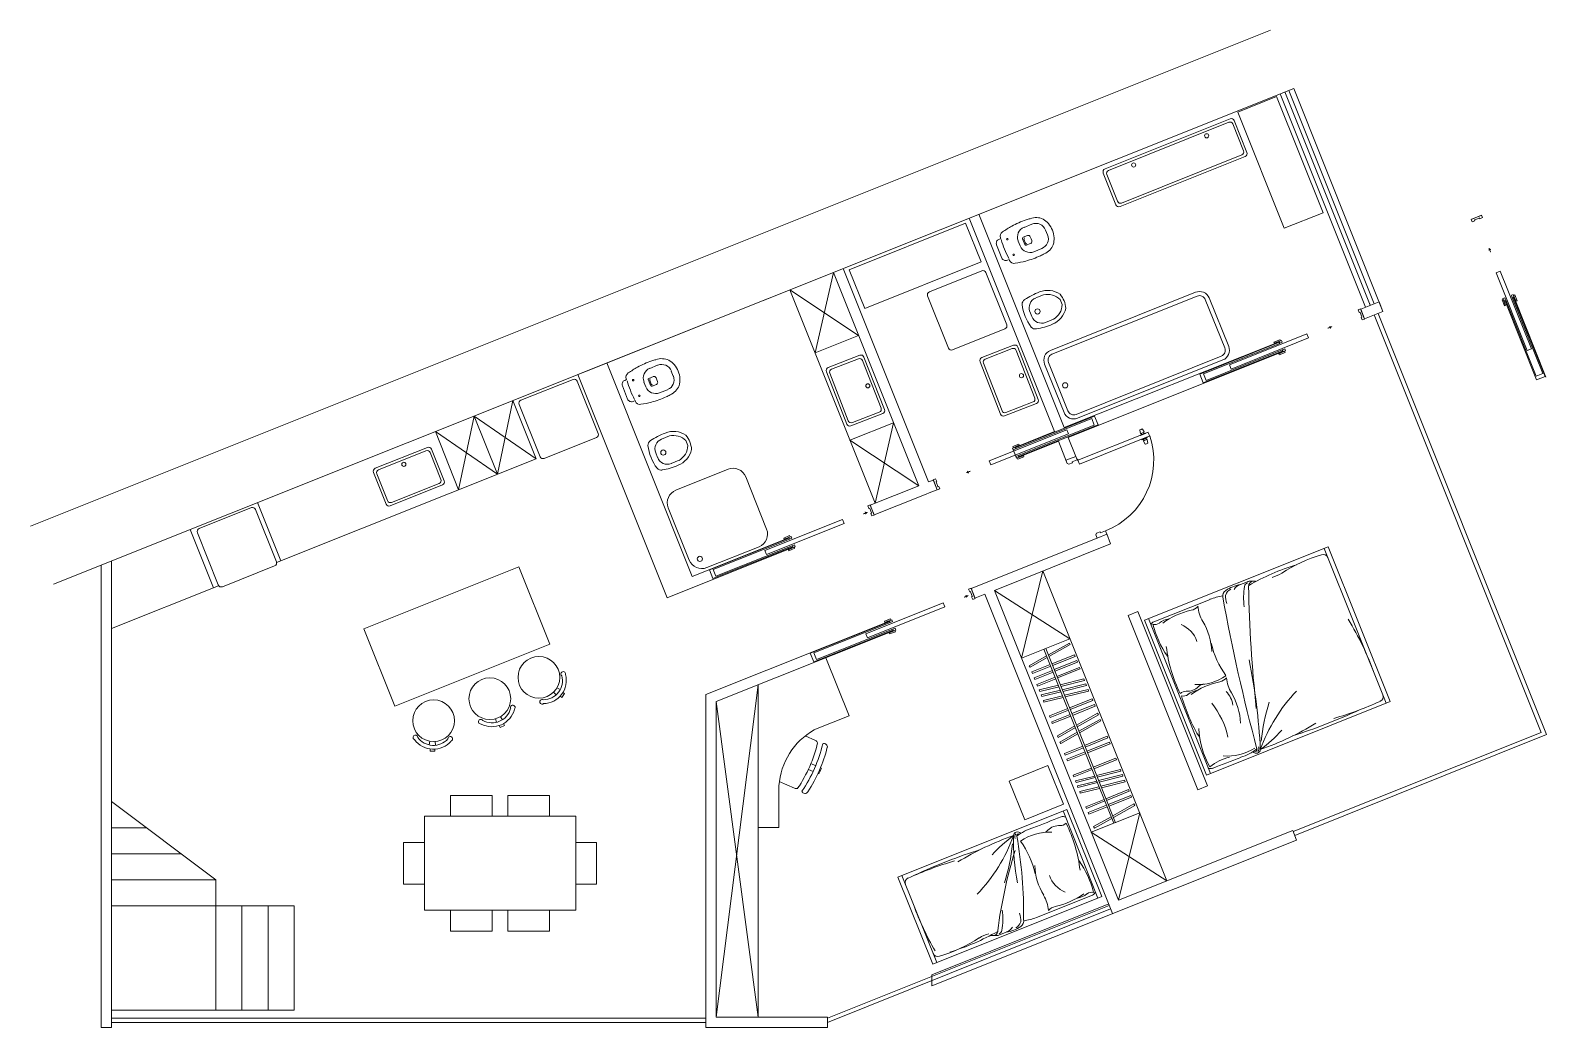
# Model space of a CAD drawing. Header units: millimetres. Extents: x -4829 to 17751, y -2575 to 15731.
# Drawn here: x -680 to 773, y 9243 to 10200 of the extents above; entities that cross this region are included whole.
import ezdxf

# ---------------------------------------------------------------- set-up
doc = ezdxf.new("R2010")
doc.units = ezdxf.units.MM
doc.layers.get('0').update_dxf_attribs({"lineweight": 20})

msp = doc.modelspace()

# ---------------------------------------------------------------- linework, layer by layer
for p, q in [((-680, 9724.2), (508.3, 10199.5)), ((-657.8, 9668.5), (530.6, 10143.8)), ((530.6, 10143.8), (616.1, 9930)), ((517.6, 10138.6), (599.4, 9934.1)), ((522.2, 10140.5), (604, 9935.9)), ((525.9, 10141.9), (607.8, 9937.4)), ((272.2, 10010.6), (279.8, 10013.6)), ((710.3, 10022.1), (701, 10018.4)), ((710.3, 10022.1), (701, 10018.4)), ((268.5, 9992.9), (266.6, 9997.5)), ((273.1, 9994.1), (270.8, 9999.7)), ((273.1, 9994.1), (270.8, 9999.7)), ((271.4, 10001.1), (275.6, 10002.7)), ((271.4, 10001.1), (275.6, 10002.7)), ((273.6, 9995.4), (272.1, 9999.2)), ((278.2, 10001.6), (279, 9999.7)), ((279.7, 9997.9), (279, 9999.7)), ((294.7, 10003.3), (292.9, 10008)), ((274.4, 9993.6), (278.6, 9995.3)), ((274.4, 9993.6), (278.6, 9995.3)), ((281.6, 9987.2), (289.1, 9990.2)), ((-155.4, 9869.4), (89.6, 9967.4)), ((71.9, 9890.3), (89.6, 9967.4)), ((89.6, 9967.4), (171.4, 9762.9)), ((89.6, 9967.4), (171.4, 9762.9)), ((47.8, 9950.7), (129.6, 9746.1)), ((47.8, 9950.7), (113.7, 9907)), ((283.5, 9942.9), (291, 9945.9)), ((308.7, 9936.7), (306.8, 9941.4)), ((594.8, 9932.2), (612.4, 9939.3)), ((612.4, 9939.3), (616.1, 9930)), ((742, 9943.3), (772.3, 9867.1)), ((279.7, 9925.1), (277.9, 9929.8)), ((598.5, 9922.9), (594.8, 9932.2)), ((594.8, 9932.2), (598.5, 9922.9)), ((598.5, 9922.9), (616.1, 9930)), ((603.5, 9937.4), (604, 9935.9)), ((607.8, 9926.6), (767.8, 9526.5)), ((611.5, 9928.1), (773, 9524.3)), ((292.8, 9919.5), (300.3, 9922.5)), ((71.9, 9890.3), (113.7, 9907)), ((310.6, 9818.6), (515.9, 9900.7)), ((314.4, 9809.3), (519.6, 9891.4)), ((-69.8, 9655.6), (-155.4, 9869.4)), ((-87.2, 9865.8), (-83, 9867.5)), ((-87.2, 9865.8), (-83, 9867.5)), ((-86.4, 9875.4), (-78.9, 9878.4)), ((-80.4, 9866.4), (-79.7, 9864.5)), ((-63.9, 9868.1), (-65.8, 9872.8)), ((-90.1, 9857.6), (-92, 9862.3)), ((-85.6, 9858.9), (-87.8, 9864.5)), ((-85.6, 9858.9), (-87.8, 9864.5)), ((-85, 9860.2), (-86.5, 9864)), ((-84.2, 9858.4), (-80, 9860)), ((-84.2, 9858.4), (-80, 9860)), ((-78.9, 9862.7), (-79.7, 9864.5)), ((-77, 9852), (-69.5, 9855)), ((-232.5, 9773.9), (-217.6, 9844.5)), ((-195.4, 9788.8), (-217.6, 9844.5)), ((-269.6, 9759.1), (-254.8, 9829.7)), ((-232.5, 9773.9), (-254.8, 9829.7)), ((-195.4, 9788.8), (-254.8, 9829.7)), ((105.4, 9806.5), (147.2, 9823.2)), ((129.5, 9746.1), (147.2, 9823.2)), ((-269.6, 9759.1), (-291.9, 9814.8)), ((-232.5, 9773.9), (-291.9, 9814.8)), ((-75.1, 9807.7), (-67.6, 9810.7)), ((264.3, 9800), (301.4, 9814.9)), ((391.2, 9814.4), (323.7, 9787.4)), ((392.7, 9810.7), (325.2, 9783.7)), ((383.1, 9816.3), (383.7, 9813.1)), ((384.3, 9816.9), (383.2, 9816.5)), ((388.5, 9813.4), (383.6, 9811.4)), ((383.6, 9811.4), (383.7, 9811)), ((383.7, 9811), (388.7, 9812.9)), ((384, 9813), (387.2, 9814.3)), ((384.3, 9816.9), (385.4, 9817.4)), ((384.8, 9812.8), (384.6, 9813.3)), ((385.2, 9807.2), (390.2, 9809.1)), ((390.3, 9808.7), (385.4, 9806.8)), ((385.6, 9817.3), (387.3, 9814.5)), ((386.7, 9813.6), (386.5, 9814)), ((388.7, 9812.9), (388.5, 9813.4)), ((388.5, 9813.4), (388.6, 9813.2)), ((390.2, 9809.1), (390.3, 9808.7)), ((390.3, 9808.7), (390.3, 9808.9)), ((391.2, 9813.8), (392.6, 9810.2)), ((-78.9, 9789.9), (-80.8, 9794.6)), ((-49.9, 9801.5), (-51.8, 9806.2)), ((105.4, 9806.5), (171.3, 9762.8)), ((261.2, 9798.8), (264.9, 9789.5)), ((385.4, 9806.8), (385.2, 9807.2)), ((388.3, 9802.9), (386.6, 9805.6)), ((386.7, 9805.9), (390, 9807.1)), ((387.2, 9806.6), (387.4, 9806.1)), ((389.6, 9803.2), (388.5, 9802.8)), ((389.2, 9807.3), (389.3, 9806.9)), ((389.6, 9803.2), (390.7, 9803.6)), ((390.8, 9803.8), (390.2, 9807)), ((-444, 9689.3), (-195.4, 9788.8)), ((-65.8, 9784.3), (-58.3, 9787.3)), ((312.4, 9787.3), (321.7, 9791)), ((313.6, 9784.3), (312.4, 9787.3)), ((315.2, 9783.6), (313.6, 9784.3)), ((318.6, 9785), (315.2, 9783.6)), ((323, 9787.7), (318.3, 9785.8)), ((318.3, 9785.8), (318.6, 9785)), ((321.7, 9791), (323, 9787.7)), ((323.7, 9787.4), (325.2, 9783.7)), ((189, 9759.1), (185.3, 9768.4)), ((185.3, 9768.4), (189, 9759.1)), ((-462.2, 9746.7), (-439.9, 9691)), ((128.7, 9735), (124.9, 9744.3)), ((124.9, 9744.3), (128.6, 9735)), ((-526.8, 9720.8), (-504.5, 9665.1)), ((46.1, 9712.7), (-45.7, 9676)), ((342.2, 9712.7), (221.5, 9664.4)), ((355.2, 9707.1), (243.8, 9662.6)), ((341.7, 9717.3), (341, 9715.7)), ((341, 9715.7), (342.2, 9712.7)), ((345.1, 9718.7), (341.7, 9717.3)), ((342.2, 9712.7), (351.5, 9716.4)), ((345.5, 9717.9), (345.1, 9718.7)), ((350.2, 9719.8), (345.5, 9717.9)), ((351.5, 9716.4), (350.2, 9719.7)), ((355.2, 9707.1), (351.4, 9716.7)), ((387.7, 9634), (563.6, 9704.3)), ((619.1, 9554.5), (559.8, 9702.8)), ((622.9, 9556), (563.6, 9704.3)), ((622.9, 9556), (563.6, 9704.3)), ((-612.2, 9288.4), (-612.2, 9686.7)), ((-602.2, 9243.4), (-602.2, 9690.7)), ((269.8, 9597.6), (290.2, 9681.2)), ((409, 9384.2), (290.2, 9681.2)), ((-602.2, 9626.1), (-499.6, 9667.1)), ((225.2, 9655.2), (221.5, 9664.4)), ((221.5, 9664.4), (225.2, 9655.2)), ((486.4, 9670.9), (477.9, 9667.5)), ((488, 9671.3), (494, 9671.4)), ((234.5, 9658.9), (225.2, 9655.2)), ((357, 9352.7), (234.5, 9658.9)), ((362.6, 9365.7), (243.8, 9662.6)), ((316.2, 9616.2), (243.8, 9662.6)), ((450.4, 9654), (396.7, 9632.5)), ((381.2, 9642.2), (371.9, 9638.4)), ((448, 9475.2), (381.2, 9642.2)), ((447, 9485.6), (387.7, 9634)), ((450.8, 9487.1), (391.5, 9635.5)), ((142.6, 9632.9), (-32.7, 9562.8)), ((146.3, 9623.6), (-22.7, 9556)), ((316.2, 9616.2), (269.8, 9597.6)), ((291.3, 9606.2), (335, 9497)), ((293, 9606.9), (336.7, 9497.7)), ((82.3, 9598), (104.6, 9542.3)), ((-176.1, 9562.6), (-178.6, 9565)), ((-172.3, 9567.5), (-175.4, 9569.2)), ((-172.4, 9561.1), (-170.8, 9560)), ((-170.8, 9560), (-168.2, 9563.7)), ((-169.7, 9564.8), (-168.2, 9563.7)), ((-32.7, 9562.8), (-32.7, 9243.4)), ((-22.7, 9253.4), (17.3, 9572)), ((17.3, 9572), (17.3, 9253.4)), ((-22.7, 9556), (-22.7, 9253.4)), ((-22.7, 9556), (17.3, 9253.4)), ((447, 9485.6), (622.9, 9556)), ((-233.3, 9536.1), (-234.2, 9539.5)), ((-230.8, 9533), (-229.9, 9531.2)), ((-229.9, 9531.2), (-225.8, 9533.2)), ((-227.6, 9538.5), (-229.4, 9541.5)), ((-226.6, 9534.9), (-225.8, 9533.2)), ((104.6, 9542.3), (70.9, 9528.8)), ((-297.8, 9514.5), (-297.2, 9517.9)), ((-291.7, 9514.1), (-292, 9517.6)), ((767.8, 9526.5), (530.1, 9431.4)), ((773, 9524.3), (531.6, 9427.7)), ((-296.9, 9510.6), (-297, 9508.6)), ((-297, 9508.6), (-292.4, 9508.5)), ((-292.4, 9510.4), (-292.4, 9508.5)), ((335, 9497), (358.1, 9439.3)), ((336.7, 9497.7), (359.8, 9439.9)), ((37.3, 9475.4), (37.3, 9435.4)), ((75.7, 9486.6), (74.8, 9487)), ((448, 9475.2), (438.7, 9471.5)), ((-602.2, 9460.1), (-502.2, 9385.1)), ((313.3, 9452.6), (151.4, 9387.8)), ((309.6, 9451.1), (343, 9367.5)), ((313.3, 9452.6), (346.7, 9369)), ((383, 9449.2), (336.6, 9430.7)), ((383, 9449.2), (362.6, 9365.7)), ((-568.9, 9435.1), (-602.2, 9435.1)), ((37.3, 9435.4), (17.3, 9435.4)), ((336.6, 9430.7), (409, 9384.2)), ((529.7, 9432.5), (362.6, 9365.7)), ((529.7, 9432.5), (533.4, 9423.2)), ((533.4, 9423.2), (183.7, 9283.4)), ((-535.5, 9410.1), (-602.2, 9410.1)), ((151.4, 9387.8), (184.8, 9304.2)), ((151.4, 9387.8), (184.8, 9304.2)), ((155.1, 9389.3), (188.6, 9305.7)), ((-502.2, 9385.1), (-602.2, 9385.1)), ((-502.2, 9385.1), (-502.2, 9360.1)), ((-502.2, 9360.1), (-602.2, 9360.1)), ((-502.2, 9260.1), (-502.2, 9360.1)), ((-502.2, 9360.1), (-427.2, 9360.1)), ((-477.2, 9260.1), (-477.2, 9360.1)), ((-452.2, 9260.1), (-452.2, 9360.1)), ((-427.2, 9260.1), (-427.2, 9360.1)), ((353.9, 9360.4), (83.7, 9252.4)), ((353.3, 9362), (183.7, 9294.1)), ((346.7, 9369), (184.8, 9304.2)), ((284, 9349), (337.8, 9370.5)), ((355.1, 9357.3), (83.7, 9248.4)), ((246.4, 9331.7), (240.5, 9331.6)), ((248, 9332.1), (256.6, 9335.5)), ((-612.2, 9288.4), (-612.2, 9243.4)), ((183.7, 9283.4), (183.7, 9294.1)), ((-602.2, 9260.1), (-502.2, 9260.1)), ((-502.2, 9260.1), (-427.2, 9260.1)), ((-602.2, 9243.4), (-612.2, 9243.4)), ((-602.2, 9252.4), (-32.7, 9252.4)), ((-602.2, 9248.4), (-32.7, 9248.4)), ((-32.7, 9243.4), (83.7, 9243.4)), ((-22.7, 9253.4), (83.7, 9253.4)), ((83.7, 9253.4), (83.7, 9243.4))]:
    msp.add_line(p, q)
for points in [[(477, 10121.1), (514.1, 10135.9), (558.7, 10024.5), (521.5, 10009.7), (477, 10121.1)], [(301.4, 9814.9), (219.5, 10019.4)], [(310.6, 9818.6), (228.8, 10023.1)], [(98.8, 9971.1), (180.7, 9766.5)], [(741.7, 9944), (742, 9943.3), (741.3, 9943), (771.5, 9867.6), (763.2, 9864.3), (733.1, 9939.7), (732.4, 9939.5), (732.1, 9940.2), (733.8, 9940.9), (763, 9867.9), (769.3, 9870.4), (740.1, 9943.4), (741.7, 9944)], [(520.4, 9891.5), (519.7, 9891.2), (519.4, 9891.9), (444, 9861.7), (440.7, 9869.9), (516.1, 9900.1), (515.8, 9900.8), (516.6, 9901.1), (517.2, 9899.4), (444.2, 9870.2), (446.8, 9863.9), (519.7, 9893.1), (520.4, 9891.5)], [(-45.7, 9676), (-127.5, 9880.6)], [(267.2, 9790.3), (268, 9790.6), (267.7, 9791.2), (343.1, 9821.4), (339.8, 9829.7), (264.4, 9799.5), (264.1, 9800.1), (263.4, 9799.8), (264, 9798.2), (337, 9827.4), (339.5, 9821.1), (266.6, 9791.9), (267.2, 9790.3)], [(321.7, 9791), (314.4, 9809.3)], [(305.1, 9805.6), (267.9, 9790.7)], [(313.6, 9784.3), (305.1, 9805.6)], [(185.3, 9768.4), (180.7, 9766.5)], [(171.4, 9762.9), (124.9, 9744.3)], [(175.1, 9753.6), (128.7, 9735)], [(184.4, 9757.3), (175.2, 9753.6)], [(189, 9759.1), (184.4, 9757.3)], [(50.5, 9703.7), (49.8, 9703.4), (49.5, 9704), (-25.9, 9673.9), (-29.2, 9682.2), (46.2, 9712.3), (46, 9712.9), (46.7, 9713.2), (47.4, 9711.6), (-25.6, 9682.5), (-23.1, 9676.2), (49.9, 9705.3), (50.5, 9703.7)], [(342.2, 9712.7), (341, 9715.7)], [(49.8, 9703.4), (-69.8, 9655.6)], [(438.7, 9471.5), (371.9, 9638.4)], [(147.1, 9623.8), (146.4, 9623.5), (146.1, 9624.2), (70.7, 9594.1), (67.4, 9602.3), (142.8, 9632.4), (142.5, 9633.1), (143.3, 9633.4), (143.9, 9631.7), (70.9, 9602.6), (73.4, 9596.3), (146.4, 9625.4), (147.1, 9623.8)], [(295.5, 9600.7), (315.7, 9612.1), (316.5, 9610.7), (296.1, 9599.2)], [(278, 9589), (277.2, 9590.4), (293.8, 9599.8)], [(294.5, 9598.3), (278, 9589)], [(297.2, 9591.5), (279.6, 9584.4)], [(299.5, 9590.6), (321.2, 9599.3), (320.6, 9600.9), (298.9, 9592.2)], [(301.1, 9586.6), (322.9, 9595.3), (323.5, 9593.7), (301.7, 9585)], [(279.6, 9584.4), (280.2, 9582.9), (297.8, 9589.9)], [(282.5, 9577.3), (281.8, 9578.8), (299.4, 9585.9)], [(300, 9584.3), (282.5, 9577.3)], [(285, 9570.9), (284.4, 9572.4), (302, 9579.5)], [(302.6, 9577.9), (285, 9570.9)], [(303.7, 9580.1), (325.4, 9588.8), (326.1, 9587.3), (304.3, 9578.6)], [(307.5, 9570.6), (330, 9576.3), (329.6, 9577.9), (306.9, 9572.2)], [(305.1, 9571.7), (286.8, 9567.1)], [(286.8, 9567.1), (287.2, 9565.5), (305.7, 9570.2)], [(307, 9566.9), (288.7, 9562.3)], [(288.7, 9562.3), (289.1, 9560.7), (307.6, 9565.4)], [(309.2, 9561.5), (290.9, 9556.9)], [(309.4, 9565.8), (331.9, 9571.5), (331.5, 9573.1), (308.8, 9567.4)], [(311.6, 9560.4), (334.1, 9566.1), (333.7, 9567.7), (311, 9562)], [(290.9, 9556.9), (291.3, 9555.3), (309.8, 9559.9)], [(314.1, 9549.3), (296.5, 9542.3)], [(296.5, 9542.3), (297.1, 9540.7), (314.7, 9547.8)], [(316.4, 9548.4), (338.1, 9557.1), (337.5, 9558.7), (315.8, 9550)], [(318, 9544.4), (339.8, 9553.1), (340.4, 9551.5), (318.6, 9542.8)], [(299.3, 9535.1), (298.7, 9536.7), (316.3, 9543.7)], [(316.9, 9542.1), (299.3, 9535.1)], [(304.9, 9521.7), (304.1, 9523.2), (320.8, 9532.6)], [(322.4, 9533.5), (342.6, 9544.9), (343.4, 9543.4), (323, 9531.9)], [(324.8, 9527.5), (345, 9538.9), (345.8, 9537.4), (325.4, 9525.9)], [(321.4, 9531), (304.9, 9521.7)], [(307.3, 9515.7), (306.5, 9517.2), (323.2, 9526.6)], [(323.8, 9525), (307.3, 9515.7)], [(330.8, 9512.4), (352.5, 9521.1), (351.9, 9522.7), (330.2, 9514)], [(328.5, 9513.3), (310.9, 9506.3)], [(310.9, 9506.3), (311.5, 9504.7), (329.1, 9511.8)], [(313.7, 9499.1), (313.1, 9500.7), (330.7, 9507.7)], [(331.3, 9506.1), (313.7, 9499.1)], [(332.4, 9508.4), (354.2, 9517.1), (354.8, 9515.5), (333, 9506.8)], [(65.6, 9491), (70.2, 9489)], [(68, 9496.5), (72.6, 9494.5)], [(77.2, 9492.5), (78.1, 9492.1)], [(319.9, 9483.8), (319.3, 9485.3), (336.8, 9492.3)], [(337.5, 9490.8), (319.9, 9483.8)], [(338.5, 9493), (360.3, 9501.7), (360.9, 9500.2), (339.2, 9491.5)], [(342.3, 9483.5), (364.9, 9489.2), (364.5, 9490.8), (341.7, 9485.1)], [(339.9, 9484.6), (321.6, 9480)], [(321.6, 9480), (322, 9478.4), (340.5, 9483.1)], [(341.8, 9479.8), (323.5, 9475.2)], [(323.5, 9475.2), (323.9, 9473.6), (342.5, 9478.3)], [(344, 9474.4), (325.7, 9469.8)], [(344.3, 9478.7), (366.8, 9484.4), (366.4, 9486), (343.6, 9480.3)], [(346.4, 9473.3), (369, 9479), (368.6, 9480.6), (345.8, 9474.9)], [(-277.4, 9466), (-237.4, 9466), (-237.4, 9446)], [(-277.4, 9446), (-277.4, 9466)], [(-182.4, 9466), (-222.4, 9466), (-222.4, 9446)], [(-182.4, 9446), (-182.4, 9466)], [(325.7, 9469.8), (326.1, 9468.2), (344.6, 9472.8)], [(348.9, 9462.2), (331.3, 9455.2)], [(331.3, 9455.2), (331.9, 9453.6), (349.5, 9460.7)], [(351.2, 9461.3), (373, 9470), (372.4, 9471.6), (350.6, 9462.9)], [(352.8, 9457.3), (374.6, 9466), (375.2, 9464.4), (353.5, 9455.7)], [(-302.4, 9446), (-157.4, 9446), (-157.4, 9356), (-302.4, 9356)], [(-277.4, 9356), (-302.4, 9356), (-302.4, 9446)], [(334.2, 9448), (333.6, 9449.6), (351.1, 9456.6)], [(351.8, 9455), (334.2, 9448)], [(339.8, 9434.6), (338.9, 9436.1), (355.6, 9445.5)], [(357.2, 9446.4), (377.5, 9457.8), (378.3, 9456.3), (357.8, 9444.8)], [(356.2, 9443.9), (339.8, 9434.6)], [(-322.4, 9421), (-302.4, 9421)], [(-302.4, 9381), (-322.4, 9381), (-322.4, 9421)], [(-137.4, 9421), (-157.4, 9421)], [(-157.4, 9381), (-137.4, 9381), (-137.4, 9421)], [(-277.4, 9336), (-237.4, 9336), (-237.4, 9356)], [(-277.4, 9356), (-277.4, 9336)], [(-182.4, 9336), (-222.4, 9336), (-222.4, 9356)], [(-182.4, 9356), (-182.4, 9336)]]:
    msp.add_lwpolyline(points)
for points in [[(349.8, 10066.6), (469.8, 10114.6, -0.414214), (473.7, 10112.9), (485.8, 10082.5, -0.414214), (484.2, 10078.6), (364.2, 10030.6, -0.414214), (360.3, 10032.3), (348.1, 10062.7, -0.414214)], [(365.6, 10033.9, -0.414214), (361.7, 10035.6), (351.4, 10061.3, -0.414214), (353.1, 10065.2), (468.4, 10111.3, -0.414214), (472.3, 10109.7), (482.6, 10083.9, -0.414214), (480.9, 10080)], [(245.9, 9993.8), (250.9, 9981.2, 0.414214), (256.2, 9979), (258, 9979.7), (258.4, 9978.8, 0.370925), (263.6, 9976.2, 0.029083), (273.8, 9978.3, 0.042203), (287.9, 9983.4, 0.025293), (291.6, 9985.3, 0.129271), (296.8, 9988.8, 0.11011), (300.2, 9994, 0.08956), (301, 10000.7, 0.081181), (299.4, 10007.9, 0.081181), (295.6, 10014.3, 0.08956), (290.4, 10018.5, 0.11011), (284.4, 10020, 0.129271), (278.2, 10018.9, 0.025293), (274.1, 10017.8, 0.042203), (260.4, 10011.7, 0.029083), (251.6, 10006.2, 0.370925), (249.6, 10000.7), (250, 9999.8), (248.1, 9999.1, 0.414214)], [(181.5, 9948.9), (231.6, 9968.9, -0.414214), (235.5, 9967.3), (255.6, 9917.1, -0.414214), (253.9, 9913.2), (203.8, 9893.2, -0.414214), (199.9, 9894.9), (179.8, 9945, -0.414214)], [(297.4, 9892.6), (436.6, 9948.4, -0.414214), (449.6, 9942.9), (468.3, 9896.5, -0.414214), (462.7, 9883.5), (323.5, 9827.6, -0.414214), (310.5, 9833.2), (291.9, 9879.6, -0.414214)], [(298.9, 9888.9), (438.1, 9944.7, -0.414214), (445.9, 9941.4), (464.5, 9895, -0.414214), (461.2, 9887.2), (322, 9831.3, -0.414214), (314.2, 9834.7), (295.6, 9881.1, -0.414214)], [(266.1, 9895.9, 0.414214), (262.2, 9897.6), (231.7, 9885.7, 0.414214), (230, 9881.8), (249.6, 9831.5, 0.414214), (253.5, 9829.8), (284, 9841.7, 0.414214), (285.7, 9845.6)], [(-112.7, 9858.6), (-107.7, 9846, 0.414214), (-102.4, 9843.7), (-100.6, 9844.5), (-100.2, 9843.6, 0.370925), (-95, 9841, 0.029083), (-84.9, 9843.1, 0.042203), (-70.7, 9848.1, 0.025293), (-67, 9850.1, 0.129271), (-61.8, 9853.6, 0.11011), (-58.4, 9858.8, 0.08956), (-57.6, 9865.5, 0.081181), (-59.2, 9872.7, 0.081181), (-63, 9879, 0.08956), (-68.2, 9883.3, 0.11011), (-74.3, 9884.7, 0.129271), (-80.5, 9883.7, 0.025293), (-84.5, 9882.6, 0.042203), (-98.2, 9876.5, 0.029083), (-107, 9871, 0.370925), (-109, 9865.5), (-108.6, 9864.6), (-110.5, 9863.9, 0.414214)], [(118.8, 9886.3, 0.414214), (115, 9888), (84.5, 9876.1, 0.414214), (82.8, 9872.2), (102.4, 9821.9, 0.414214), (106.3, 9820.2), (136.8, 9832.1, 0.414214), (138.5, 9836)], [(117.4, 9883, 0.414214), (113.5, 9884.7), (87.7, 9874.6, 0.414214), (86, 9870.7), (103.8, 9825.1, 0.414214), (107.7, 9823.4), (133.5, 9833.5, 0.414214), (135.2, 9837.4)], [(264.7, 9892.7, 0.414214), (260.8, 9894.4), (234.9, 9884.3, 0.414214), (233.2, 9880.4), (251.1, 9834.8, 0.414214), (254.9, 9833.1), (280.8, 9843.2, 0.414214), (282.5, 9847)], [(-209.9, 9844.8), (-159.8, 9864.8, -0.414214), (-155.9, 9863.2), (-135.8, 9813, -0.414214), (-137.5, 9809.1), (-187.6, 9789.1, -0.414214), (-191.5, 9790.7), (-211.6, 9840.9, -0.414214)], [(-299.5, 9799.7, -0.414214), (-295.6, 9798), (-283.5, 9767.6, -0.414214), (-285.1, 9763.7), (-335.3, 9743.6, -0.414214), (-339.2, 9745.3), (-351.3, 9775.7, -0.414214), (-349.7, 9779.6)], [(-300.9, 9796.4, -0.414214), (-297, 9794.7), (-286.7, 9769, -0.414214), (-288.4, 9765.1), (-333.9, 9746.9, -0.414214), (-337.8, 9748.6), (-348.1, 9774.3, -0.414214), (-346.4, 9778.2)], [(-61.5, 9758.7), (-11.4, 9778.7, -0.414214), (5.5, 9771.5), (25.5, 9721.3, -0.414214), (18.3, 9704.4), (-31.8, 9684.4, -0.414214), (-48.7, 9691.6), (-68.8, 9741.8, -0.414214)], [(-518.3, 9721.8), (-468.2, 9741.9, -0.414214), (-464.3, 9740.2), (-444.2, 9690.1, -0.414214), (-445.9, 9686.2), (-496, 9666.1, -0.414214), (-499.9, 9667.8), (-520, 9717.9, -0.414214)]]:
    msp.add_lwpolyline(points, format="xyb", close=True)
for points in [[(119.6, 9932.8), (231, 9977.4), (216.2, 10014.5), (104.7, 9969.9)], [(704.2, 10017.8), (704.2, 10017.8), (703.9, 10017.7), (704.2, 10017), (701.7, 10016), (700.8, 10018.3), (710.5, 10022.2), (711.4, 10019.9), (708.9, 10018.9), (708.7, 10019.6), (708.4, 10019.5), (708.4, 10019.5)], [(754.4, 9892.6), (758.4, 9894.2), (728.6, 9968.5), (724.7, 9966.9)], [(733.3, 9936.4), (733.5, 9936.5), (733.7, 9935.9), (732.5, 9935.4), (730.3, 9941), (731.4, 9941.5), (732.4, 9939.2), (732.2, 9939.2)], [(733.7, 9940.8), (732, 9940.2), (731.1, 9942.4), (732.8, 9943.1)], [(740.1, 9943.4), (741.8, 9944.1), (740.9, 9946.3), (739.2, 9945.7)], [(743.4, 9940.5), (743.3, 9940.4), (743.6, 9939.8), (744.7, 9940.3), (742.5, 9945.9), (741.3, 9945.4), (742.2, 9943.2), (742.3, 9943.2)], [(594.2, 9929), (594.2, 9929), (594.1, 9929.3), (593.4, 9929), (592.4, 9931.5), (594.7, 9932.4), (598.6, 9922.7), (596.3, 9921.8), (595.3, 9924.3), (596, 9924.6), (595.9, 9924.8), (595.9, 9924.8)], [(469, 9878.7), (470.6, 9874.8), (544.9, 9904.6), (543.3, 9908.5)], [(512.8, 9899.9), (512.9, 9899.7), (512.2, 9899.5), (511.7, 9900.7), (517.4, 9902.9), (517.9, 9901.7), (515.6, 9900.8), (515.5, 9901)], [(517.2, 9899.5), (516.5, 9901.1), (518.8, 9902.1), (519.5, 9900.4)], [(516.9, 9889.8), (516.8, 9889.9), (516.2, 9889.6), (516.6, 9888.4), (522.3, 9890.7), (521.8, 9891.9), (519.5, 9891), (519.6, 9890.8)], [(519.8, 9893.1), (520.4, 9891.4), (522.7, 9892.3), (522, 9894)], [(313.2, 9816.5), (314.8, 9812.6), (240.5, 9782.8), (238.9, 9786.8)], [(264, 9798.2), (263.4, 9799.9), (261.1, 9799), (261.7, 9797.3)], [(266.9, 9801.6), (267, 9801.4), (267.6, 9801.7), (267.1, 9802.9), (261.5, 9800.6), (262, 9799.4), (264.2, 9800.3), (264.2, 9800.5)], [(266.6, 9791.9), (267.3, 9790.2), (265, 9789.3), (264.3, 9790.9)], [(271, 9791.5), (270.9, 9791.6), (271.6, 9791.8), (272, 9790.7), (266.4, 9788.4), (265.9, 9789.6), (268.2, 9790.5), (268.2, 9790.4)], [(187.9, 9766.5), (187.9, 9766.5), (187.8, 9766.8), (188.5, 9767), (187.5, 9769.5), (185.2, 9768.6), (189.1, 9758.9), (191.4, 9759.8), (190.4, 9762.3), (189.7, 9762), (189.6, 9762.3), (189.6, 9762.3)], [(124.4, 9741.1), (124.4, 9741.1), (124.3, 9741.4), (123.6, 9741.1), (122.6, 9743.6), (124.9, 9744.5), (128.7, 9734.8), (126.5, 9733.9), (125.5, 9736.4), (126.2, 9736.6), (126, 9736.9), (126, 9736.9)], [(23.9, 9700.8), (25.5, 9696.9), (99.8, 9726.6), (98.3, 9730.5)], [(43, 9712.1), (43, 9711.9), (42.4, 9711.7), (41.9, 9712.8), (47.6, 9715.1), (48, 9713.9), (45.7, 9713), (45.7, 9713.1)], [(47.3, 9711.6), (46.7, 9713.3), (49, 9714.2), (49.6, 9712.6)], [(47, 9701.9), (46.9, 9702.1), (46.3, 9701.8), (46.8, 9700.6), (52.4, 9702.9), (52, 9704.1), (49.7, 9703.2), (49.7, 9703)], [(49.9, 9705.3), (50.6, 9703.6), (52.9, 9704.5), (52.2, 9706.2)], [(-212, 9685.2), (-360.5, 9625.8), (-330.8, 9551.5), (-182.3, 9610.9)], [(220.9, 9661.3), (220.9, 9661.3), (220.8, 9661.5), (220.1, 9661.3), (219.1, 9663.8), (221.4, 9664.7), (225.3, 9654.9), (223, 9654), (222, 9656.5), (222.7, 9656.8), (222.6, 9657.1), (222.6, 9657.1)], [(120.5, 9621), (122.1, 9617.1), (196.4, 9646.7), (194.8, 9650.7)], [(139.5, 9632.2), (139.6, 9632.1), (138.9, 9631.8), (138.5, 9633), (144.1, 9635.2), (144.6, 9634.1), (142.3, 9633.2), (142.3, 9633.3)], [(143.9, 9631.8), (143.2, 9633.5), (145.5, 9634.4), (146.2, 9632.7)], [(143.6, 9622.1), (143.5, 9622.2), (142.9, 9622), (143.3, 9620.8), (149, 9623), (148.5, 9624.2), (146.2, 9623.3), (146.3, 9623.2)], [(146.5, 9625.4), (147.1, 9623.7), (149.4, 9624.6), (148.7, 9626.3)], [(257.9, 9479.8), (295.1, 9494.7), (309.9, 9457.5), (272.8, 9442.7)]]:
    msp.add_lwpolyline(points, close=True)
for points in [[(74.4, 9516.5, 0.198912), (72.3, 9518.7), (62.4, 9523)], [(37.6, 9479.3), (52.2, 9472.9, 0.198912), (55.3, 9472.8)]]:
    msp.add_lwpolyline(points, format="xyb")
for centre, radius in [((447.2, 10098.4), 2), ((377.3, 10070.4), 2), ((256.2, 9999.3), 0.756), ((262.2, 9984.3), 0.756), ((285.1, 9930), 2.5), ((269.7, 9868.4), 2), ((-102.4, 9864.1), 0.756), ((122.5, 9858.7), 2), ((311.6, 9859.2), 2.5), ((-96.5, 9849.1), 0.756), ((-73.5, 9794.7), 2.5), ((-322.1, 9783.5), 2), ((323.5, 9787.9), 0.555), ((-38.4, 9692.8), 2.5), ((-192.7, 9579.2), 20), ((-239.7, 9558.7), 20), ((-293.6, 9537.6), 20)]:
    msp.add_circle(centre, radius)
for centre, radius, start, end in [((283.5, 10004.3), 10.1, 21.8014, 111.8014), ((342.1, 10025), 95.4, 195.9195, 207.6833), ((276, 10001.3), 10.1, 111.8014, 201.8014), ((271.8, 10000.1), 1.01, 111.8014, 201.8014), ((271.8, 10000.1), 1.01, 111.8014, 201.8014), ((273.1, 9999.6), 1.01, 111.8014, 201.8014), ((276.3, 10000.9), 2.02, 21.8014, 111.8014), ((277.8, 9997.1), 2.02, 291.8014, 21.8014), ((285.4, 9999.6), 10.1, 291.8014, 21.8014), ((277.9, 9996.6), 10.1, 201.8014, 291.8014), ((274, 9994.5), 1.01, 201.8014, 291.8014), ((274, 9994.5), 1.01, 201.8014, 291.8014), ((274.6, 9995.8), 1.01, 201.8014, 291.8014), ((276.4, 9936.5), 6.06, 126.488, 177.4496), ((310.1, 9886.3), 66.5, 110.3735, 124.1419), ((287.2, 9933.5), 10.1, 111.8014, 201.8014), ((294.9, 9929.3), 20.9, 55.2828, 112.273), ((294.6, 9928.6), 17.7, 46.3046, 101.9094), ((289.3, 9931.7), 22.9, 21.8011, 40.3657), ((289.3, 9931.7), 22.9, 3.2371, 21.8017), ((316.6, 9942.6), 46.6, 187.1323, 216.4705), ((289.1, 9928.8), 10.1, 201.8014, 291.8014), ((291.7, 9937.2), 20.9, 291.3298, 348.32), ((291.1, 9937.5), 17.7, 301.6935, 357.2983), ((283.3, 9919.2), 6.06, 226.1532, 277.1148), ((273.1, 9978.8), 66.5, 279.4609, 293.2293), ((-82.6, 9866.1), 10.1, 111.8014, 201.8014), ((-82.3, 9865.7), 2.02, 21.8014, 111.8014), ((-75.1, 9869.1), 10.1, 21.8014, 111.8014), ((-73.2, 9864.4), 10.1, 291.8014, 21.8014), ((-16.5, 9889.8), 95.4, 195.9195, 207.6833), ((-80.8, 9861.4), 10.1, 201.8014, 291.8014), ((-86.9, 9864.9), 1.01, 111.8014, 201.8014), ((-86.9, 9864.9), 1.01, 111.8014, 201.8014), ((-85.6, 9864.3), 1.01, 111.8014, 201.8014), ((-84.6, 9859.3), 1.01, 201.8014, 291.8014), ((-84.6, 9859.3), 1.01, 201.8014, 291.8014), ((-84.1, 9860.6), 1.01, 201.8014, 291.8014), ((-80.8, 9861.9), 2.02, 291.8014, 21.8014), ((-48.5, 9751.1), 66.5, 110.3735, 124.1419), ((-63.7, 9794.1), 20.9, 55.2828, 112.273), ((-64, 9793.4), 17.7, 46.3046, 101.9094), ((-69.3, 9796.4), 22.9, 21.8011, 40.3657), ((323.9, 9787.4), 72.6, 291.1817, 18.7427), ((383.2, 9816.3), 0.178, 111.3062, 191.5804), ((383.2, 9816.3), 0.178, 111.3062, 191.5804), ((383.9, 9813.2), 0.178, 191.5804, 291.3062), ((383.9, 9813.2), 0.178, 191.5804, 291.3062), ((383.9, 9812.5), 0.893, 291.3062, 21.3062), ((385.4, 9817.2), 0.178, 31.032, 111.3062), ((385.4, 9817.2), 0.178, 31.032, 111.3062), ((387.5, 9813.9), 0.893, 201.3062, 291.3062), ((387.1, 9814.4), 0.178, 291.3062, 31.032), ((390, 9807.6), 0.893, 111.3062, 201.3062), ((-82.2, 9801.3), 6.06, 126.488, 177.4496), ((-42, 9807.3), 46.6, 187.1323, 216.4705), ((-71.4, 9798.3), 10.1, 111.8014, 201.8014), ((-66.9, 9802), 20.9, 291.3298, 348.32), ((-67.6, 9802.3), 17.7, 301.6935, 357.2983), ((-69.3, 9796.4), 22.9, 3.2371, 21.8017), ((386.4, 9806.2), 0.893, 21.3062, 111.3062), ((386.8, 9805.7), 0.178, 111.3062, 211.032), ((386.8, 9805.7), 0.178, 111.3062, 211.032), ((388.5, 9802.9), 0.178, 211.032, 291.3062), ((388.5, 9802.9), 0.178, 211.032, 291.3062), ((390, 9807), 0.178, 11.5804, 111.3062), ((390.7, 9803.8), 0.178, 291.3062, 11.5804), ((390.7, 9803.8), 0.178, 291.3062, 11.5804), ((-75.3, 9784), 6.06, 226.1532, 277.1148), ((-69.5, 9793.6), 10.1, 201.8014, 291.8014), ((-85.5, 9843.6), 66.5, 279.4609, 293.2293), ((597.9, 9558.8), 143.8, 106.4404, 123.1439), ((558.9, 9692.4), 4.7, 21.8014, 111.8014), ((598.9, 9471.8), 225.1, 106.9767, 119.6779), ((502.1, 9705.4), 31.3, 284.2761, 303.1439), ((484.5, 9635.1), 33.4, 98.7301, 124.6841), ((474.5, 9655.3), 9.52, 116.4863, 162.3998), ((482.2, 9658.3), 10.1, 108.4031, 149.5316), ((542, 9655.9), 59.4, 169.8126, 188.6665), ((487.7, 9665.8), 4.18, 110.8115, 171.099), ((488.2, 9666.6), 4.7, 91.5555, 111.8014), ((488.2, 9666.6), 4.7, 91.5555, 111.8014), ((492.1, 9666.7), 4.7, 91.5555, 182.4738), ((1775, 9688.7), 1287.8, 180.9882, 186.2094), ((471.8, 9598.3), 59.7, 98.8905, 111.0327), ((469.2, 9657.2), 6.58, 124.6841, 190.1883), ((2216.4, 9974), 1782.3, 190.2784, 195.0734), ((487.4, 9656.9), 22.1, 176.8353, 198.2654), ((414.4, 9614.8), 20.8, 99.1134, 127.0002), ((447.5, 9573), 72.1, 102.1725, 126.0614), ((429.8, 9655.3), 12.1, 282.1725, 318.7663), ((471.5, 9649.7), 32.8, 184.1612, 211.194), ((326.5, 9479.1), 299.9, 20.108, 31.2846), ((398.4, 9628.2), 4.7, 111.8014, 164.9315), ((397.4, 9637.3), 7.51, 256.1802, 307.0002), ((492.4, 9655.9), 100.2, 194.9428, 214.2262), ((411.8, 9604.4), 27.7, 19.6309, 66.8112), ((392.6, 9601.9), 59.5, 2.1573, 31.194), ((544.1, 9624.6), 136.5, 186.6939, 206.4834), ((531.2, 9629.2), 81.4, 192.128, 216.3987), ((-70, 9482.2), 569.3, 2.7983, 11.5294), ((-188.7, 9576.3), 22.3, 271.2461, 14.8117), ((-188.7, 9576.3), 18.6, 271.2461, 13.6997), ((-169.4, 9582.5), 2.23, 345.4743, 235.4867), ((438.3, 9620.2), 48, 266.9194, 304.7876), ((457.2, 9586.8), 12.1, 282.1725, 318.7663), ((498.9, 9581.2), 32.8, 184.1612, 211.194), ((427.3, 9558.1), 7.74, 87.5891, 133.5138), ((424.8, 9568.8), 7.51, 256.1802, 307.0002), ((590, 9609.8), 173.8, 196.1109, 210.7428), ((428.3, 9581.7), 15.9, 267.5891, 314.6822), ((441.8, 9546.3), 20.8, 99.1134, 127.0002), ((474.9, 9504.5), 72.1, 102.1725, 126.0614), ((445.1, 9564.7), 8.07, 90.8175, 134.6822), ((448.6, 9548.8), 24.1, 8.9494, 44.1839), ((418.3, 9532.6), 61.4, 2.4586, 31.0515), ((647.6, 9456.5), 158.3, 136.1847, 160.2547), ((611.6, 9560.6), 4.7, 291.8014, 21.8014), ((-237.7, 9554.2), 22.3, 242.2061, 345.7717), ((-237.7, 9554.2), 18.6, 242.2061, 344.6597), ((-217.7, 9550.3), 2.23, 316.4344, 206.4467), ((-189.6, 9555.8), 2.23, 55.7642, 306.728), ((391.6, 9505.4), 77.8, 12.2334, 39.0716), ((696.3, 9496.9), 198, 162.839, 173.887), ((372.1, 10022.6), 523.7, 287.4986, 295.0244), ((473.3, 9867.4), 341.3, 286.3141, 294.2279), ((-248.4, 9536.7), 2.23, 26.7243, 277.688), ((405.5, 9775.9), 281.7, 289.2955, 301.3108), ((-311.1, 9521.7), 2.23, 0.4239, 251.3876), ((-293.8, 9532.6), 22.3, 215.9058, 319.4714), ((-293.8, 9532.6), 18.6, 215.9058, 318.3594), ((-277.6, 9520.3), 2.23, 290.134, 180.1464), ((105, 9470.1), 67.9, 120.0909, 175.5463), ((521.2, 9534.1), 81.7, 182.8306, 209.816), ((421.8, 9615.7), 130.7, 305.9908, 318.111), ((-53.9, 9546.7), 131.8, 325.9117, 346.7405), ((-53.9, 9546.7), 136.8, 325.9117, 346.7405), ((-53.9, 9546.7), 141.8, 326.9847, 345.9527), ((80.7, 9512.7), 3.01, 339.0717, 118.2227), ((467.2, 9551.4), 47.7, 265.1333, 303.0905), ((465.8, 9548.9), 48.4, 286.8568, 307.6571), ((494.7, 9510.3), 3.89, 218.1019, 355.7396), ((493.5, 9510.2), 1.96, 241.1972, 9.927), ((493.4, 9511), 3.89, 314.4066, 26.3003), ((-53.9, 9546.7), 142.8, 335.1225, 337.5297), ((451.1, 9496.4), 4.7, 238.6713, 291.8014), ((480.9, 9455.8), 48.5, 104.2625, 129.0005), ((937.1, 8287), 1298.6, 110.6129, 111.891), ((62.3, 9470.8), 3.01, 194.4294, 333.5804), ((-176.4, 10650.5), 1298.6, 290.6129, 291.891), ((309.5, 9441.1), 4.7, 58.6713, 111.8014), ((265.9, 9427.2), 3.89, 38.1019, 175.7396), ((294.8, 9388.6), 48.4, 106.8568, 127.6571), ((296.2, 9382.8), 48, 86.9194, 124.7876), ((289.3, 9438.3), 8.07, 270.8175, 314.6822), ((306.2, 9421.3), 15.9, 87.5891, 134.6822), ((307.1, 9444.9), 7.74, 267.5891, 313.5138), ((190.3, 9378.4), 136.5, 6.6939, 26.4834), ((355.1, 9161.6), 281.7, 109.2955, 121.3108), ((113, 9480.9), 158.3, 316.1847, 340.2547), ((338.8, 9321.7), 130.7, 125.9908, 138.111), ((64.3, 9440.6), 198, 342.839, 353.887), ((482.6, 9423.5), 220.6, 178.9611, 190.8166), ((267.2, 9426.5), 3.89, 134.4066, 206.3003), ((267.2, 9427.3), 1.96, 61.1972, 189.927), ((-153.1, 9352.7), 424.9, 359.2368, 10.0683), ((203.3, 9373.8), 81.4, 12.128, 36.3987), ((301.3, 9075.6), 341.3, 106.3141, 114.2279), ((388.6, 8914.9), 523.7, 107.4986, 115.0244), ((707, 9277.1), 463.8, 162.9479, 172.6333), ((242.1, 9347.1), 100.2, 14.9428, 34.2262), ((162.9, 9382.5), 4.7, 111.8014, 201.8014), ((341.9, 9401.1), 59.5, 182.1573, 211.194), ((322.6, 9398.6), 27.7, 199.6309, 246.8112), ((337.1, 9365.7), 7.51, 76.1802, 127.0002), ((336, 9374.8), 4.7, 291.8014, 344.9315), ((402.5, 9444.6), 250.4, 199.555, 210.6003), ((262.9, 9353.3), 32.8, 4.1612, 31.194), ((304.7, 9347.7), 12.1, 102.1725, 138.7663), ((286.9, 9430), 72.1, 282.1725, 306.0614), ((320, 9388.2), 20.8, 279.1134, 307.0002), ((192.5, 9347.1), 59.4, 349.8126, 8.6665), ((260, 9347.7), 9.52, 296.4863, 342.3998), ((247, 9346.1), 22.1, 356.8353, 18.2654), ((265.3, 9345.8), 6.58, 304.6841, 10.1883), ((262.6, 9404.7), 59.7, 278.8905, 291.0327), ((150.5, 9449.8), 143.8, 286.4404, 303.1439), ((135.5, 9531.2), 225.1, 286.9767, 299.6779), ((246.3, 9303.1), 31.3, 104.2761, 123.1439), ((242.3, 9336.3), 4.7, 271.5555, 2.4738), ((246.3, 9336.4), 4.7, 271.5555, 291.8014), ((246.3, 9336.4), 4.7, 271.5555, 291.8014), ((246.8, 9337.2), 4.18, 290.8115, 351.099), ((250, 9367.9), 33.4, 278.7301, 304.6841), ((252.3, 9344.7), 10.1, 288.4031, 329.5316), ((189.4, 9316.2), 4.7, 201.8014, 291.8014)]:
    msp.add_arc(centre, radius, start, end)
at = {"color": 1, "true_color": 0xff0505}
for points in [[(720, 9989.2), (717.3, 9988.1), (717.6, 9991.1), (717.3, 9988.1)], [(719.8, 9987), (719, 9988.8), (718.9, 9986.6), (718.2, 9988.5)], [(563.3, 9913.4), (565.2, 9914.2), (563, 9914.3), (564.8, 9915)], [(565.6, 9913.2), (564.5, 9915.9), (567.5, 9915.6), (564.5, 9915.9)], [(219.5, 9774.8), (218.5, 9777.5), (216.5, 9775.2), (218.5, 9777.5)], [(221, 9776.5), (219.2, 9775.8), (220.7, 9777.3), (218.8, 9776.6)], [(118.3, 9735.4), (120.2, 9736.2), (118, 9736.3), (119.8, 9737)], [(120.5, 9735.2), (119.5, 9738), (122.5, 9737.6), (119.5, 9738)], [(214.9, 9655.6), (216.7, 9656.3), (214.5, 9656.4), (216.4, 9657.2)], [(217.1, 9655.4), (216, 9658.1), (219, 9657.7), (216, 9658.1)]]:
    msp.add_solid(points, dxfattribs=at)

doc.saveas('drawing.dxf')
